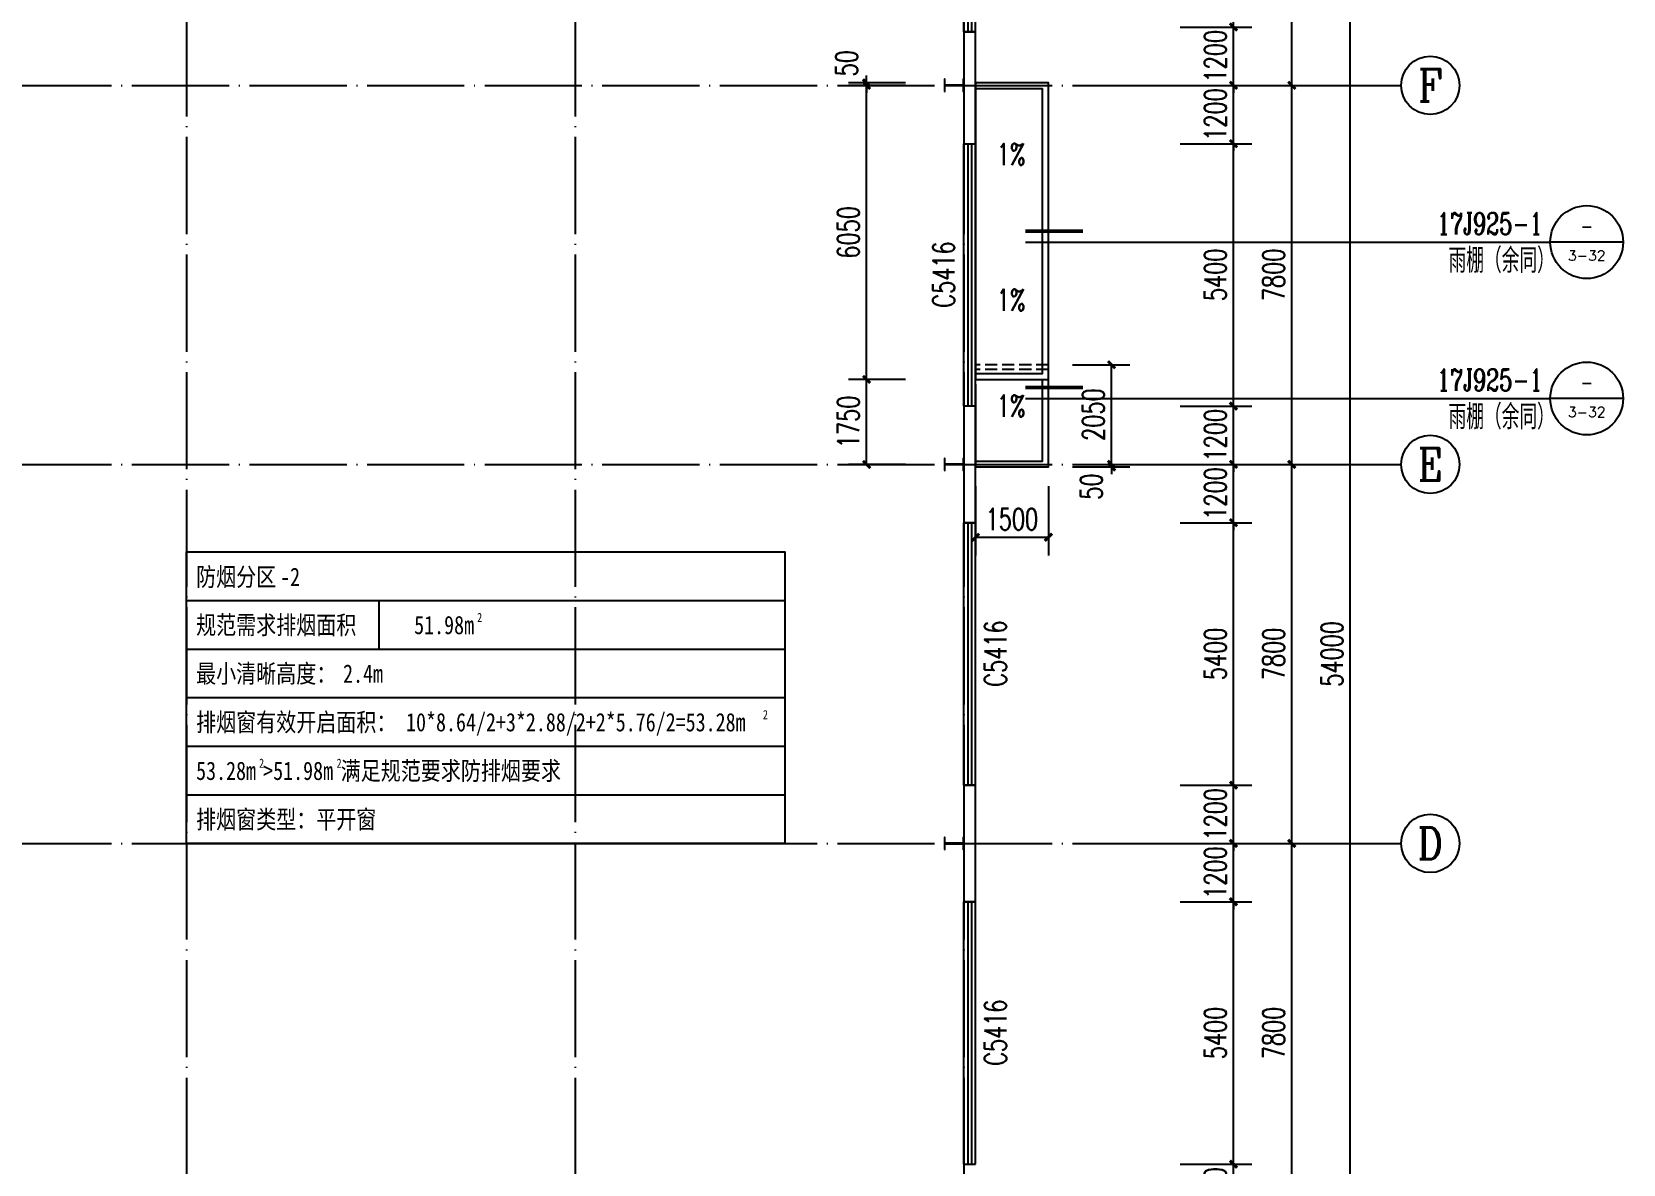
# Model space of a CAD drawing. Header units: millimetres. Extents: x 4455189 to 4808172, y 18512388 to 19204582.
# Drawn here: x 4745792 to 4778542, y 18874306 to 18897608 of the extents above; entities that cross this region are included whole.
import ezdxf
from ezdxf.enums import TextEntityAlignment as Align

# ---------------------------------------------------------------- set-up
doc = ezdxf.new("R2010")
doc.units = ezdxf.units.MM
doc.header["$LTSCALE"] = 1000
doc.header["$MEASUREMENT"] = 0
doc.linetypes.add('DASH', pattern=[0.35, 0.25, -0.1])
doc.linetypes.add('DOTE', pattern=[2.42, 2, -0.2, 0.02, -0.2])
doc.layers.get('Defpoints').update_dxf_attribs({"color": 1})
for name, color, linetype in [('AXIS_TEXT', 7, 'Continuous'), ('AXIS_内部', 151, 'Continuous'), ('AXIS_外部', 171, 'Continuous'), ('COLUMN', 2, 'Continuous'), ('DIM_IDEN', 171, 'Continuous'), ('DIM_LEAD', 145, 'Continuous'), ('DIM_SYMB', 165, 'Continuous'), ('DOTE', 250, 'DOTE'), ('PUB_TEXT', 7, 'Continuous'), ('WALL-PARAPET', 6, 'Continuous'), ('WINDOW', 140, 'Continuous'), ('WINDOW_TEXT', 7, 'Continuous')]:
    doc.layers.add(name, color=color, linetype=linetype)
doc.styles.add('_TCH_AXIS', font='COMPLEX', dxfattribs={"bigfont": 'GBCBIG'})
doc.styles.add('_TCH_DIM', font='SIMPLEX', dxfattribs={"bigfont": 'GBCBIG'})
doc.styles.add('_TCH_DIM_T3', font='SIMPLEX', dxfattribs={"width": 0.705882, "bigfont": 'GBCBIG'})
doc.styles.add('_TCH_LABEL', font='COMPLEX', dxfattribs={"bigfont": 'GBCBIG'})
doc.styles.add('_TCH_WINDOW', font='SIMPLEX', dxfattribs={"height": 3.5, "bigfont": 'GBCBIG'})
doc.styles.add('COMPLEX', font='COMPLEX')
doc.styles.add('YAYA', font='', dxfattribs={"width": 0.8, "height": 1})
doc.styles.get('YAYA').set_extended_font_data('SimSun')
doc.dimstyles.new('_TCH_ARCH&&150', dxfattribs={"dimtxt": 446.25, "dimasz": 150, "dimexe": 375, "dimexo": 450, "dimgap": 150, "dimtad": 1, "dimdec": 0, "dimzin": 0, "dimdsep": 46, "dimtxsty": '_TCH_DIM_T3', "dimblk": 'ARCHTICK', "dimcen": 0.09, "dimclrt": 7, "dimazin": 2, "dimtfac": 1, "dimtdec": 0, "dimtix": 1, "dimtmove": 2, "dimatfit": 3, "dimfxl": 0, "dimtolj": 1, "dimtzin": 0, "dimarcsym": 0})

# ---------------------------------------------------------------- blocks, each defined once
blk = doc.blocks.new('A$C3ACC4A1C')
at = {"layer": 'COLUMN'}
h = blk.add_hatch(color=256, dxfattribs=at)
h.paths.add_polyline_path([(125, 400), (0, 400), (0, 388), (120, 388), (120, 200), (125, 200)])
h.paths.add_polyline_path([(250, 400), (125, 400), (125, 200), (130, 200), (130, 388), (250, 388)])
h.paths.add_polyline_path([(250, 12), (130, 12), (130, 200), (125, 200), (125, 0), (250, 0)])
h.paths.add_polyline_path([(125, 200), (120, 200), (120, 12), (0, 12), (0, 0), (125, 0)])
blk.add_lwpolyline([(0, 0), (0, 12), (120, 12), (120, 388), (0, 388), (0, 400), (250, 400), (250, 388), (130, 388), (130, 12), (250, 12), (250, 0)], close=True, dxfattribs=at)
blk = doc.blocks.new('_ArchTick')
at = {"color": 0, "linetype": 'ByBlock', "const_width": 0.4}
blk.add_lwpolyline([(-0.5, -0.5), (0.5, 0.5)], dxfattribs=at)
blk = doc.blocks.new('*D145')
at = {"layer": 'AXIS_内部', "color": 0, "lineweight": -2}
for p, q in [((4767212, 18890756), (4768387, 18890756)), ((4768012, 18888706), (4768012, 18890756)), ((4767212, 18888706), (4768387, 18888706))]:
    blk.add_line(p, q, dxfattribs=at)
at = {"layer": 'Defpoints', "color": 0}
for p in [(4766762, 18890756), (4768012, 18890756), (4766762, 18888706)]:
    blk.add_point(p, dxfattribs=at)
at = {"layer": 'AXIS_内部', "color": 0, "lineweight": -2, "xscale": 150, "yscale": 150, "zscale": 150}
for p, rotation in [((4768012, 18890756), 90), ((4768012, 18888706), 270)]:
    blk.add_blockref('_ArchTick', p, dxfattribs=dict(at, rotation=rotation))
at = {"layer": 'AXIS_内部', "color": 7, "insert": (4767638, 18889731), "char_height": 446.2, "attachment_point": 5, "rotation": 90, "style": '_TCH_DIM_T3'}
blk.add_mtext('\\A1;2050', dxfattribs=at)
blk = doc.blocks.new('*D146')
at = {"layer": 'AXIS_内部', "color": 0, "lineweight": -2}
for p, q in [((4767212, 18888706), (4768387, 18888706)), ((4767212, 18888656), (4768387, 18888656)), ((4768012, 18888706), (4768012, 18888856)), ((4768012, 18888656), (4768012, 18888706)), ((4768012, 18888656), (4768012, 18888506))]:
    blk.add_line(p, q, dxfattribs=at)
at = {"layer": 'Defpoints', "color": 0}
for p in [(4766762, 18888706), (4766762, 18888656), (4768012, 18888706)]:
    blk.add_point(p, dxfattribs=at)
at = {"layer": 'AXIS_内部', "color": 0, "lineweight": -2, "xscale": 150, "yscale": 150, "zscale": 150}
for p, rotation in [((4768012, 18888706), 270), ((4768012, 18888656), 90)]:
    blk.add_blockref('_ArchTick', p, dxfattribs=dict(at, rotation=rotation))
at = {"layer": 'AXIS_内部', "color": 7, "insert": (4767599, 18888251), "char_height": 446.2, "attachment_point": 5, "rotation": 90, "style": '_TCH_DIM_T3'}
blk.add_mtext('\\A1;50', dxfattribs=at)
blk = doc.blocks.new('*D147')
at = {"layer": 'AXIS_内部', "color": 0, "lineweight": -2}
for p, q in [((4763772, 18896556), (4762597, 18896556)), ((4763772, 18896506), (4762597, 18896506)), ((4762972, 18896556), (4762972, 18896706)), ((4762972, 18896506), (4762972, 18896556)), ((4762972, 18896506), (4762972, 18896356))]:
    blk.add_line(p, q, dxfattribs=at)
at = {"layer": 'Defpoints', "color": 0}
for p in [(4762972, 18896556), (4764222, 18896556), (4764222, 18896506)]:
    blk.add_point(p, dxfattribs=at)
at = {"layer": 'AXIS_内部', "color": 0, "lineweight": -2, "xscale": 150, "yscale": 150, "zscale": 150}
for p, rotation in [((4762972, 18896556), 270), ((4762972, 18896506), 90)]:
    blk.add_blockref('_ArchTick', p, dxfattribs=dict(at, rotation=rotation))
at = {"layer": 'AXIS_内部', "color": 7, "insert": (4762559, 18896961), "char_height": 446.2, "attachment_point": 5, "rotation": 90, "style": '_TCH_DIM_T3'}
blk.add_mtext('\\A1;50', dxfattribs=at)
blk = doc.blocks.new('*D148')
at = {"layer": 'AXIS_内部', "color": 0, "lineweight": -2}
for p, q in [((4763772, 18896506), (4762597, 18896506)), ((4762972, 18890456), (4762972, 18896506)), ((4763772, 18890456), (4762597, 18890456))]:
    blk.add_line(p, q, dxfattribs=at)
at = {"layer": 'Defpoints', "color": 0}
for p in [(4762972, 18896506), (4764222, 18896506), (4764222, 18890456)]:
    blk.add_point(p, dxfattribs=at)
at = {"layer": 'AXIS_内部', "color": 0, "lineweight": -2, "xscale": 150, "yscale": 150, "zscale": 150}
for p, rotation in [((4762972, 18896506), 90), ((4762972, 18890456), 270)]:
    blk.add_blockref('_ArchTick', p, dxfattribs=dict(at, rotation=rotation))
at = {"layer": 'AXIS_内部', "color": 7, "insert": (4762598, 18893481), "char_height": 446.2, "attachment_point": 5, "rotation": 90, "style": '_TCH_DIM_T3'}
blk.add_mtext('\\A1;6050', dxfattribs=at)
blk = doc.blocks.new('*D149')
at = {"layer": 'AXIS_内部', "color": 0, "lineweight": -2}
for p, q in [((4763772, 18890456), (4762597, 18890456)), ((4762972, 18888706), (4762972, 18890456)), ((4763772, 18888706), (4762597, 18888706))]:
    blk.add_line(p, q, dxfattribs=at)
at = {"layer": 'Defpoints', "color": 0}
for p in [(4762972, 18890456), (4764222, 18890456), (4764222, 18888706)]:
    blk.add_point(p, dxfattribs=at)
at = {"layer": 'AXIS_内部', "color": 0, "lineweight": -2, "xscale": 150, "yscale": 150, "zscale": 150}
for p, rotation in [((4762972, 18890456), 90), ((4762972, 18888706), 270)]:
    blk.add_blockref('_ArchTick', p, dxfattribs=dict(at, rotation=rotation))
at = {"layer": 'AXIS_内部', "color": 7, "insert": (4762598, 18889581), "char_height": 446.2, "attachment_point": 5, "rotation": 90, "style": '_TCH_DIM_T3'}
blk.add_mtext('\\A1;1750', dxfattribs=at)
blk = doc.blocks.new('*D156')
at = {"layer": 'AXIS_内部', "color": 0, "lineweight": -2}
for p, q in [((4769422, 18874306), (4770897, 18874306)), ((4770522, 18874306), (4770522, 18874456)), ((4770522, 18873106), (4770522, 18874306)), ((4769422, 18873106), (4770897, 18873106)), ((4770522, 18873106), (4770522, 18872956))]:
    blk.add_line(p, q, dxfattribs=at)
at = {"layer": 'Defpoints', "color": 0}
for p in [(4768972, 18874306), (4770522, 18874306), (4768972, 18873106)]:
    blk.add_point(p, dxfattribs=at)
at = {"layer": 'AXIS_内部', "color": 0, "lineweight": -2, "xscale": 150, "yscale": 150, "zscale": 150}
for p, rotation in [((4770522, 18874306), 270), ((4770522, 18873106), 90)]:
    blk.add_blockref('_ArchTick', p, dxfattribs=dict(at, rotation=rotation))
at = {"layer": 'AXIS_内部', "color": 7, "insert": (4770148, 18873706), "char_height": 446.2, "attachment_point": 5, "rotation": 90, "style": '_TCH_DIM_T3'}
blk.add_mtext('\\A1;1200', dxfattribs=at)
blk = doc.blocks.new('*D157')
at = {"layer": 'AXIS_内部', "color": 0, "lineweight": -2}
for p, q in [((4769422, 18879706), (4770897, 18879706)), ((4770522, 18874306), (4770522, 18879706)), ((4769422, 18874306), (4770897, 18874306))]:
    blk.add_line(p, q, dxfattribs=at)
at = {"layer": 'Defpoints', "color": 0}
for p in [(4768972, 18879706), (4770522, 18879706), (4768972, 18874306)]:
    blk.add_point(p, dxfattribs=at)
at = {"layer": 'AXIS_内部', "color": 0, "lineweight": -2, "xscale": 150, "yscale": 150, "zscale": 150}
for p, rotation in [((4770522, 18879706), 90), ((4770522, 18874306), 270)]:
    blk.add_blockref('_ArchTick', p, dxfattribs=dict(at, rotation=rotation))
at = {"layer": 'AXIS_内部', "color": 7, "insert": (4770148, 18877006), "char_height": 446.2, "attachment_point": 5, "rotation": 90, "style": '_TCH_DIM_T3'}
blk.add_mtext('\\A1;5400', dxfattribs=at)
blk = doc.blocks.new('*D158')
at = {"layer": 'AXIS_内部', "color": 0, "lineweight": -2}
for p, q in [((4770522, 18880906), (4770522, 18881056)), ((4769422, 18880906), (4770897, 18880906)), ((4770522, 18879706), (4770522, 18880906)), ((4769422, 18879706), (4770897, 18879706)), ((4770522, 18879706), (4770522, 18879556))]:
    blk.add_line(p, q, dxfattribs=at)
at = {"layer": 'Defpoints', "color": 0}
for p in [(4768972, 18880906), (4770522, 18880906), (4768972, 18879706)]:
    blk.add_point(p, dxfattribs=at)
at = {"layer": 'AXIS_内部', "color": 0, "lineweight": -2, "xscale": 150, "yscale": 150, "zscale": 150}
for p, rotation in [((4770522, 18880906), 270), ((4770522, 18879706), 90)]:
    blk.add_blockref('_ArchTick', p, dxfattribs=dict(at, rotation=rotation))
at = {"layer": 'AXIS_内部', "color": 7, "insert": (4770148, 18880306), "char_height": 446.2, "attachment_point": 5, "rotation": 90, "style": '_TCH_DIM_T3'}
blk.add_mtext('\\A1;1200', dxfattribs=at)
blk = doc.blocks.new('*D159')
at = {"layer": 'AXIS_内部', "color": 0, "lineweight": -2}
for p, q in [((4769422, 18882106), (4770897, 18882106)), ((4770522, 18882106), (4770522, 18882256)), ((4770522, 18880906), (4770522, 18882106)), ((4769422, 18880906), (4770897, 18880906)), ((4770522, 18880906), (4770522, 18880756))]:
    blk.add_line(p, q, dxfattribs=at)
at = {"layer": 'Defpoints', "color": 0}
for p in [(4768972, 18882106), (4770522, 18882106), (4768972, 18880906)]:
    blk.add_point(p, dxfattribs=at)
at = {"layer": 'AXIS_内部', "color": 0, "lineweight": -2, "xscale": 150, "yscale": 150, "zscale": 150}
for p, rotation in [((4770522, 18882106), 270), ((4770522, 18880906), 90)]:
    blk.add_blockref('_ArchTick', p, dxfattribs=dict(at, rotation=rotation))
at = {"layer": 'AXIS_内部', "color": 7, "insert": (4770148, 18881506), "char_height": 446.2, "attachment_point": 5, "rotation": 90, "style": '_TCH_DIM_T3'}
blk.add_mtext('\\A1;1200', dxfattribs=at)
blk = doc.blocks.new('*D160')
at = {"layer": 'AXIS_内部', "color": 0, "lineweight": -2}
for p, q in [((4769422, 18887506), (4770897, 18887506)), ((4770522, 18882106), (4770522, 18887506)), ((4769422, 18882106), (4770897, 18882106))]:
    blk.add_line(p, q, dxfattribs=at)
at = {"layer": 'Defpoints', "color": 0}
for p in [(4768972, 18887506), (4770522, 18887506), (4768972, 18882106)]:
    blk.add_point(p, dxfattribs=at)
at = {"layer": 'AXIS_内部', "color": 0, "lineweight": -2, "xscale": 150, "yscale": 150, "zscale": 150}
for p, rotation in [((4770522, 18887506), 90), ((4770522, 18882106), 270)]:
    blk.add_blockref('_ArchTick', p, dxfattribs=dict(at, rotation=rotation))
at = {"layer": 'AXIS_内部', "color": 7, "insert": (4770148, 18884806), "char_height": 446.2, "attachment_point": 5, "rotation": 90, "style": '_TCH_DIM_T3'}
blk.add_mtext('\\A1;5400', dxfattribs=at)
blk = doc.blocks.new('*D161')
at = {"layer": 'AXIS_内部', "color": 0, "lineweight": -2}
for p, q in [((4769422, 18888706), (4770897, 18888706)), ((4770522, 18888706), (4770522, 18888856)), ((4770522, 18887506), (4770522, 18888706)), ((4769422, 18887506), (4770897, 18887506)), ((4770522, 18887506), (4770522, 18887356))]:
    blk.add_line(p, q, dxfattribs=at)
at = {"layer": 'Defpoints', "color": 0}
for p in [(4768972, 18888706), (4770522, 18888706), (4768972, 18887506)]:
    blk.add_point(p, dxfattribs=at)
at = {"layer": 'AXIS_内部', "color": 0, "lineweight": -2, "xscale": 150, "yscale": 150, "zscale": 150}
for p, rotation in [((4770522, 18888706), 270), ((4770522, 18887506), 90)]:
    blk.add_blockref('_ArchTick', p, dxfattribs=dict(at, rotation=rotation))
at = {"layer": 'AXIS_内部', "color": 7, "insert": (4770148, 18888106), "char_height": 446.2, "attachment_point": 5, "rotation": 90, "style": '_TCH_DIM_T3'}
blk.add_mtext('\\A1;1200', dxfattribs=at)
blk = doc.blocks.new('*D162')
at = {"layer": 'AXIS_内部', "color": 0, "lineweight": -2}
for p, q in [((4769422, 18889906), (4770897, 18889906)), ((4770522, 18889906), (4770522, 18890056)), ((4770522, 18888706), (4770522, 18889906)), ((4769422, 18888706), (4770897, 18888706)), ((4770522, 18888706), (4770522, 18888556))]:
    blk.add_line(p, q, dxfattribs=at)
at = {"layer": 'Defpoints', "color": 0}
for p in [(4768972, 18889906), (4770522, 18889906), (4768972, 18888706)]:
    blk.add_point(p, dxfattribs=at)
at = {"layer": 'AXIS_内部', "color": 0, "lineweight": -2, "xscale": 150, "yscale": 150, "zscale": 150}
for p, rotation in [((4770522, 18889906), 270), ((4770522, 18888706), 90)]:
    blk.add_blockref('_ArchTick', p, dxfattribs=dict(at, rotation=rotation))
at = {"layer": 'AXIS_内部', "color": 7, "insert": (4770148, 18889306), "char_height": 446.2, "attachment_point": 5, "rotation": 90, "style": '_TCH_DIM_T3'}
blk.add_mtext('\\A1;1200', dxfattribs=at)
blk = doc.blocks.new('*D163')
at = {"layer": 'AXIS_内部', "color": 0, "lineweight": -2}
for p, q in [((4769422, 18895306), (4770897, 18895306)), ((4770522, 18889906), (4770522, 18895306)), ((4769422, 18889906), (4770897, 18889906))]:
    blk.add_line(p, q, dxfattribs=at)
at = {"layer": 'Defpoints', "color": 0}
for p in [(4768972, 18895306), (4770522, 18895306), (4768972, 18889906)]:
    blk.add_point(p, dxfattribs=at)
at = {"layer": 'AXIS_内部', "color": 0, "lineweight": -2, "xscale": 150, "yscale": 150, "zscale": 150}
for p, rotation in [((4770522, 18895306), 90), ((4770522, 18889906), 270)]:
    blk.add_blockref('_ArchTick', p, dxfattribs=dict(at, rotation=rotation))
at = {"layer": 'AXIS_内部', "color": 7, "insert": (4770148, 18892606), "char_height": 446.2, "attachment_point": 5, "rotation": 90, "style": '_TCH_DIM_T3'}
blk.add_mtext('\\A1;5400', dxfattribs=at)
blk = doc.blocks.new('*D164')
at = {"layer": 'AXIS_内部', "color": 0, "lineweight": -2}
for p, q in [((4769422, 18896506), (4770897, 18896506)), ((4770522, 18896506), (4770522, 18896656)), ((4770522, 18895306), (4770522, 18896506)), ((4769422, 18895306), (4770897, 18895306)), ((4770522, 18895306), (4770522, 18895156))]:
    blk.add_line(p, q, dxfattribs=at)
at = {"layer": 'Defpoints', "color": 0}
for p in [(4768972, 18896506), (4770522, 18896506), (4768972, 18895306)]:
    blk.add_point(p, dxfattribs=at)
at = {"layer": 'AXIS_内部', "color": 0, "lineweight": -2, "xscale": 150, "yscale": 150, "zscale": 150}
for p, rotation in [((4770522, 18896506), 270), ((4770522, 18895306), 90)]:
    blk.add_blockref('_ArchTick', p, dxfattribs=dict(at, rotation=rotation))
at = {"layer": 'AXIS_内部', "color": 7, "insert": (4770148, 18895906), "char_height": 446.2, "attachment_point": 5, "rotation": 90, "style": '_TCH_DIM_T3'}
blk.add_mtext('\\A1;1200', dxfattribs=at)
blk = doc.blocks.new('*D165')
at = {"layer": 'AXIS_内部', "color": 0, "lineweight": -2}
for p, q in [((4770522, 18897706), (4770522, 18897856)), ((4769422, 18897706), (4770897, 18897706)), ((4770522, 18896506), (4770522, 18897706)), ((4769422, 18896506), (4770897, 18896506)), ((4770522, 18896506), (4770522, 18896356))]:
    blk.add_line(p, q, dxfattribs=at)
at = {"layer": 'Defpoints', "color": 0}
for p in [(4768972, 18897706), (4770522, 18897706), (4768972, 18896506)]:
    blk.add_point(p, dxfattribs=at)
at = {"layer": 'AXIS_内部', "color": 0, "lineweight": -2, "xscale": 150, "yscale": 150, "zscale": 150}
for p, rotation in [((4770522, 18897706), 270), ((4770522, 18896506), 90)]:
    blk.add_blockref('_ArchTick', p, dxfattribs=dict(at, rotation=rotation))
at = {"layer": 'AXIS_内部', "color": 7, "insert": (4770148, 18897106), "char_height": 446.2, "attachment_point": 5, "rotation": 90, "style": '_TCH_DIM_T3'}
blk.add_mtext('\\A1;1200', dxfattribs=at)
blk = doc.blocks.new('*D363')
at = {"layer": 'AXIS_内部', "color": 0, "lineweight": -2}
for p, q in [((4765212, 18888256), (4765212, 18886831)), ((4766712, 18888256), (4766712, 18886831)), ((4765212, 18887206), (4766712, 18887206))]:
    blk.add_line(p, q, dxfattribs=at)
at = {"layer": 'Defpoints', "color": 0}
for p in [(4765212, 18888706), (4766712, 18888706), (4766712, 18887206)]:
    blk.add_point(p, dxfattribs=at)
at = {"layer": 'AXIS_内部', "color": 0, "lineweight": -2, "xscale": 150, "yscale": 150, "zscale": 150, "rotation": 180}
blk.add_blockref('_ArchTick', (4765212, 18887206), dxfattribs=at)
at = {"layer": 'AXIS_内部', "color": 0, "lineweight": -2, "xscale": 150, "yscale": 150, "zscale": 150}
blk.add_blockref('_ArchTick', (4766712, 18887206), dxfattribs=at)
at = {"layer": 'AXIS_内部', "color": 7, "insert": (4765962, 18887579), "char_height": 446.2, "attachment_point": 5, "style": '_TCH_DIM_T3'}
blk.add_mtext('\\A1;1500', dxfattribs=at)
blk = doc.blocks.new('*D376')
at = {"layer": 'AXIS_外部', "color": 0, "lineweight": -2}
for p, q in [((4768422, 18880906), (4772097, 18880906)), ((4771722, 18873106), (4771722, 18880906)), ((4768422, 18873106), (4772097, 18873106))]:
    blk.add_line(p, q, dxfattribs=at)
at = {"layer": 'Defpoints', "color": 0}
for p in [(4767972, 18880906), (4771722, 18880906), (4767972, 18873106)]:
    blk.add_point(p, dxfattribs=at)
at = {"layer": 'AXIS_外部', "color": 0, "lineweight": -2, "xscale": 150, "yscale": 150, "zscale": 150}
for p, rotation in [((4771722, 18880906), 90), ((4771722, 18873106), 270)]:
    blk.add_blockref('_ArchTick', p, dxfattribs=dict(at, rotation=rotation))
at = {"layer": 'AXIS_外部', "color": 7, "insert": (4771348, 18877006), "char_height": 446.2, "attachment_point": 5, "rotation": 90, "style": '_TCH_DIM_T3'}
blk.add_mtext('\\A1;7800', dxfattribs=at)
blk = doc.blocks.new('*D377')
at = {"layer": 'AXIS_外部', "color": 0, "lineweight": -2}
for p, q in [((4768422, 18888706), (4772097, 18888706)), ((4771722, 18880906), (4771722, 18888706)), ((4768422, 18880906), (4772097, 18880906))]:
    blk.add_line(p, q, dxfattribs=at)
at = {"layer": 'Defpoints', "color": 0}
for p in [(4767972, 18888706), (4771722, 18888706), (4767972, 18880906)]:
    blk.add_point(p, dxfattribs=at)
at = {"layer": 'AXIS_外部', "color": 0, "lineweight": -2, "xscale": 150, "yscale": 150, "zscale": 150}
for p, rotation in [((4771722, 18888706), 90), ((4771722, 18880906), 270)]:
    blk.add_blockref('_ArchTick', p, dxfattribs=dict(at, rotation=rotation))
at = {"layer": 'AXIS_外部', "color": 7, "insert": (4771348, 18884806), "char_height": 446.2, "attachment_point": 5, "rotation": 90, "style": '_TCH_DIM_T3'}
blk.add_mtext('\\A1;7800', dxfattribs=at)
blk = doc.blocks.new('*D378')
at = {"layer": 'AXIS_外部', "color": 0, "lineweight": -2}
for p, q in [((4768422, 18896506), (4772097, 18896506)), ((4771722, 18888706), (4771722, 18896506)), ((4768422, 18888706), (4772097, 18888706))]:
    blk.add_line(p, q, dxfattribs=at)
at = {"layer": 'Defpoints', "color": 0}
for p in [(4767972, 18896506), (4771722, 18896506), (4767972, 18888706)]:
    blk.add_point(p, dxfattribs=at)
at = {"layer": 'AXIS_外部', "color": 0, "lineweight": -2, "xscale": 150, "yscale": 150, "zscale": 150}
for p, rotation in [((4771722, 18896506), 90), ((4771722, 18888706), 270)]:
    blk.add_blockref('_ArchTick', p, dxfattribs=dict(at, rotation=rotation))
at = {"layer": 'AXIS_外部', "color": 7, "insert": (4771348, 18892606), "char_height": 446.2, "attachment_point": 5, "rotation": 90, "style": '_TCH_DIM_T3'}
blk.add_mtext('\\A1;7800', dxfattribs=at)
blk = doc.blocks.new('*D379')
at = {"layer": 'AXIS_外部', "color": 0, "lineweight": -2}
for p, q in [((4768422, 18904306), (4772097, 18904306)), ((4771722, 18896506), (4771722, 18904306)), ((4768422, 18896506), (4772097, 18896506))]:
    blk.add_line(p, q, dxfattribs=at)
at = {"layer": 'Defpoints', "color": 0}
for p in [(4767972, 18904306), (4771722, 18904306), (4767972, 18896506)]:
    blk.add_point(p, dxfattribs=at)
at = {"layer": 'AXIS_外部', "color": 0, "lineweight": -2, "xscale": 150, "yscale": 150, "zscale": 150}
for p, rotation in [((4771722, 18904306), 90), ((4771722, 18896506), 270)]:
    blk.add_blockref('_ArchTick', p, dxfattribs=dict(at, rotation=rotation))
at = {"layer": 'AXIS_外部', "color": 7, "insert": (4771348, 18900406), "char_height": 446.2, "attachment_point": 5, "rotation": 90, "style": '_TCH_DIM_T3'}
blk.add_mtext('\\A1;7800', dxfattribs=at)
blk = doc.blocks.new('*D381')
at = {"layer": 'AXIS_外部', "color": 0, "lineweight": -2}
for p, q in [((4768422, 18911806), (4773297, 18911806)), ((4772922, 18857806), (4772922, 18911806)), ((4768422, 18857806), (4773297, 18857806))]:
    blk.add_line(p, q, dxfattribs=at)
at = {"layer": 'Defpoints', "color": 0}
for p in [(4767972, 18911806), (4772922, 18911806), (4767972, 18857806)]:
    blk.add_point(p, dxfattribs=at)
at = {"layer": 'AXIS_外部', "color": 0, "lineweight": -2, "xscale": 150, "yscale": 150, "zscale": 150}
for p, rotation in [((4772922, 18911806), 90), ((4772922, 18857806), 270)]:
    blk.add_blockref('_ArchTick', p, dxfattribs=dict(at, rotation=rotation))
at = {"layer": 'AXIS_外部', "color": 7, "insert": (4772548, 18884806), "char_height": 446.2, "attachment_point": 5, "rotation": 90, "style": '_TCH_DIM_T3'}
blk.add_mtext('\\A1;54000', dxfattribs=at)
blk = doc.blocks.new('_AXISO')
blk.add_circle((0, 0), 0.5)
at = {"layer": 'AXIS_TEXT', "style": 'COMPLEX', "width": 1.041667}
blk.add_attdef('A', text='', height=0.56, dxfattribs=at).set_placement((-0.25, -0.28), (0.25, -0.28), align=Align.FIT)
blk = doc.blocks.new('$WINLIB2D$00000001')
for p, q in [((-0.5, 0.5), (0.5, 0.5)), ((-0.5, 0.5), (-0.5, -0.5)), ((0.5, -0.5), (0.5, 0.5)), ((0.5, 0.1667), (-0.5, 0.1667)), ((0.5, -0.1667), (-0.5, -0.1667)), ((-0.5, -0.5), (0.5, -0.5))]:
    blk.add_line(p, q)

msp = doc.modelspace()

# ---------------------------------------------------------------- linework, layer by layer
at = {"layer": 'AXIS_外部'}
for p, q in [((4767971.6, 18896506.2), (4773971.6, 18896506.2)), ((4767971.6, 18888706.2), (4773971.6, 18888706.2)), ((4767971.6, 18880906.2), (4773971.6, 18880906.2))]:
    msp.add_line(p, q, dxfattribs=at)
at = {"layer": 'DIM_IDEN'}
for p, q in [((4766239.8, 18893281.2), (4774274.5, 18893281.2)), ((4774274.5, 18893281.2), (4777041.6, 18893281.2)), ((4778541.6, 18893281.2), (4777041.6, 18893281.2)), ((4766239.8, 18890062.8), (4774274.5, 18890062.8)), ((4774274.5, 18890062.8), (4777041.6, 18890062.8)), ((4778541.6, 18890062.8), (4777041.6, 18890062.8))]:
    msp.add_line(p, q, dxfattribs=at)
at = {"layer": 'DIM_IDEN', "const_width": 75}
for points in [[(4766239.8, 18893506.2), (4767423.4, 18893506.2)], [(4766239.8, 18890287.8), (4767423.4, 18890287.8)]]:
    msp.add_lwpolyline(points, dxfattribs=at)
at = {"layer": 'DIM_IDEN'}
for centre in [(4777791.6, 18893281.2), (4777791.6, 18890062.8)]:
    msp.add_circle(centre, 750, dxfattribs=at)
at = {"layer": 'DIM_LEAD'}
for p, q in [((4748971.6, 18885906.2), (4761291.9, 18885906.2)), ((4752934.1, 18885906.2), (4752934.1, 18884906.2)), ((4748971.6, 18884906.2), (4761291.9, 18884906.2)), ((4748971.6, 18883906.2), (4761291.9, 18883906.2)), ((4748971.6, 18882906.2), (4761291.9, 18882906.2)), ((4748971.6, 18881906.2), (4761291.9, 18881906.2)), ((4748971.6, 18880906.2), (4760566.4, 18880906.2)), ((4748971.6, 18880906.2), (4760566.4, 18880906.2))]:
    msp.add_line(p, q, dxfattribs=at)
msp.add_lwpolyline([(4748971.6, 18886906.2), (4761291.9, 18886906.2), (4761291.9, 18880906.2), (4748971.6, 18880906.2)], close=True, dxfattribs=at)
at = {"layer": 'DIM_SYMB'}
for points in [[(4765306.3, 18894705.9, 0, 0, 0), (4766052.5, 18894705.9, 120, 0, 0), (4766502.5, 18894705.9, 0, 0, 0)], [(4765306.3, 18891705.9, 0, 0, 0), (4766052.5, 18891705.9, 120, 0, 0), (4766502.5, 18891705.9, 0, 0, 0)], [(4765306.3, 18889527.6, 0, 0, 0), (4766052.5, 18889527.6, 120, 0, 0), (4766502.5, 18889527.6, 0, 0, 0)]]:
    msp.add_lwpolyline(points, format="xyseb", dxfattribs=at)
at = {"layer": 'DOTE'}
for p, q in [((4748971.6, 18914806.2), (4748971.6, 18854806.2)), ((4756971.6, 18914806.2), (4756971.6, 18854806.2)), ((4764971.6, 18914806.2), (4764971.6, 18854806.2)), ((4713971.6, 18896506.2), (4770344.5, 18896506.2)), ((4713971.6, 18888706.2), (4770344.5, 18888706.2)), ((4713971.6, 18880906.2), (4770344.5, 18880906.2))]:
    msp.add_line(p, q, dxfattribs=at)
at = {"layer": 'WALL-PARAPET'}
for p, q in [((4765211.6, 18897606.2), (4764971.6, 18897606.2)), ((4764971.6, 18897606.2), (4764971.6, 18895306.2)), ((4765211.6, 18895306.2), (4765211.6, 18897606.2)), ((4764971.6, 18895306.2), (4765211.6, 18895306.2)), ((4765211.6, 18889906.2), (4764971.6, 18889906.2)), ((4764971.6, 18889906.2), (4764971.6, 18887506.2)), ((4765211.6, 18887506.2), (4765211.6, 18889906.2)), ((4764971.6, 18887506.2), (4765211.6, 18887506.2)), ((4765211.6, 18882106.2), (4764971.6, 18882106.2)), ((4764971.6, 18882106.2), (4764971.6, 18879706.2)), ((4765211.6, 18879706.2), (4765211.6, 18882106.2)), ((4764971.6, 18879706.2), (4765211.6, 18879706.2))]:
    msp.add_line(p, q, dxfattribs=at)
at = {"layer": 'WINDOW', "linetype": 'DASH'}
for p, q in [((4766711.6, 18890756.2), (4765211.6, 18890756.2)), ((4766711.6, 18890656.2), (4765211.6, 18890656.2))]:
    msp.add_line(p, q, dxfattribs=at)
at = {"layer": 'WINDOW'}
msp.add_lwpolyline([(4766711.6, 18890456.2), (4766711.6, 18896556.2), (4765211.6, 18896556.2), (4765211.6, 18890456.2)], close=True, dxfattribs=at)
for points in [[(4765211.6, 18890576.2), (4766591.6, 18890576.2), (4766591.6, 18896436.2), (4765211.6, 18896436.2)], [(4765211.6, 18890356.2), (4765211.6, 18888656.2), (4766711.6, 18888656.2), (4766711.6, 18890456.2)], [(4765211.6, 18888776.2), (4766591.6, 18888776.2), (4766591.6, 18890456.2)]]:
    msp.add_lwpolyline(points, dxfattribs=at)

# ---------------------------------------------------------------- block references
at = {"layer": 'AXIS_外部'}
ref = msp.add_blockref('_AXISO', (4774571.6, 18896506.2), dxfattribs=dict(at, xscale=1200, yscale=1200, zscale=1200))
ref.add_attrib('A', 'F', dxfattribs={"layer": 'AXIS_TEXT', "height": 668.2, "style": '_TCH_AXIS'}).set_placement((4774317, 18896172.1), (4774826.1, 18896172.1), align=Align.FIT)
ref = msp.add_blockref('_AXISO', (4774571.6, 18888706.2), dxfattribs=dict(at, xscale=1200, yscale=1200, zscale=1200))
ref.add_attrib('A', 'E', dxfattribs={"layer": 'AXIS_TEXT', "height": 668.2, "style": '_TCH_AXIS'}).set_placement((4774317, 18888372.1), (4774826.1, 18888372.1), align=Align.FIT)
ref = msp.add_blockref('_AXISO', (4774571.6, 18880906.2), dxfattribs=dict(at, xscale=1200, yscale=1200, zscale=1200))
ref.add_attrib('A', 'D', dxfattribs={"layer": 'AXIS_TEXT', "height": 652.9, "style": '_TCH_AXIS'}).set_placement((4774307.3, 18880579.7), (4774835.8, 18880579.7), align=Align.FIT)
at = {"layer": 'COLUMN', "xscale": -1, "rotation": 270}
for p in [(4764571.6, 18896381.2), (4764571.6, 18888581.2), (4764571.6, 18880781.2)]:
    msp.add_blockref('A$C3ACC4A1C', p, dxfattribs=at)
at = {"layer": 'WINDOW'}
ref = msp.add_blockref('$WINLIB2D$00000001', (4765091.6, 18899406.2), dxfattribs=dict(at, xscale=3600, yscale=240, zscale=3600, rotation=90))
ref.add_attrib('A', 'C3616', (4765777.2, 18898731.2), dxfattribs={"layer": 'WINDOW_TEXT', "height": 446.25, "rotation": 90, "style": '_TCH_WINDOW', "width": 0.705882})
ref = msp.add_blockref('$WINLIB2D$00000001', (4765091.6, 18892606.2), dxfattribs=dict(at, xscale=5400, yscale=-240, zscale=5400, rotation=90))
ref.add_attrib('A', 'C5416', (4764782.2, 18891931.2), dxfattribs={"layer": 'WINDOW_TEXT', "height": 446.25, "rotation": 90, "style": '_TCH_WINDOW', "width": 0.705882})
ref = msp.add_blockref('$WINLIB2D$00000001', (4765091.6, 18884806.2), dxfattribs=dict(at, xscale=5400, yscale=240, zscale=5400, rotation=90))
ref.add_attrib('A', 'C5416', (4765847.2, 18884131.2), dxfattribs={"layer": 'WINDOW_TEXT', "height": 446.25, "rotation": 90, "style": '_TCH_WINDOW', "width": 0.705882})
ref = msp.add_blockref('$WINLIB2D$00000001', (4765091.6, 18877006.2), dxfattribs=dict(at, xscale=5400, yscale=240, zscale=5400, rotation=90))
ref.add_attrib('A', 'C5416', (4765847.2, 18876331.2), dxfattribs={"layer": 'WINDOW_TEXT', "height": 446.25, "rotation": 90, "style": '_TCH_WINDOW', "width": 0.705882})

# ---------------------------------------------------------------- texts
at = {"layer": 'PUB_TEXT'}
for s, height, style, width, p in [('1%%%', 446.25, '_TCH_DIM', 0.705882, (4765649.4, 18894863.4)), ('17J925-1', 446.25, '_TCH_LABEL', 0.705882, (4774709.1, 18893438.7)), ('1%%%', 446.25, '_TCH_DIM', 0.705882, (4765649.4, 18891863.4)), ('17J925-1', 446.25, '_TCH_LABEL', 0.705882, (4774709.1, 18890220.3)), ('1%%%', 446.25, '_TCH_DIM', 0.705882, (4765649.4, 18889685.1)), ('防烟分区', 377.64, 'YAYA', 0.8, (4749172.4, 18886203.2)), ('-2', 377.64, 'YAYA', 0.8, (4750900.7, 18886203.2)), ('规范需求排烟面积', 377.64, 'YAYA', 0.8, (4749172.4, 18885212.7)), ('2', 188.8, 'YAYA', 0.8, (4754955.9, 18885462.7)), ('51.98m', 377.64, 'YAYA', 0.8, (4753659.7, 18885212.7)), ('最小清晰高度：', 377.64, 'YAYA', 0.8, (4749172.4, 18884212.7)), ('2.4m', 377.64, 'YAYA', 0.8, (4752196.9, 18884212.7)), ('排烟窗有效开启面积：', 377.64, 'YAYA', 0.8, (4749172.4, 18883212.7)), ('10*8.64/2+3*2.88/2+2*5.76/2=53.28m', 377.637, 'YAYA', 0.8, (4753493.1, 18883212.7)), ('2', 188.8, 'YAYA', 0.8, (4760838.2, 18883462.7)), ('53.28m', 377.64, 'YAYA', 0.8, (4749172.4, 18882212.7)), ('2', 188.8, 'YAYA', 0.8, (4750468.6, 18882462.7)), ('>51.98m', 377.64, 'YAYA', 0.8, (4750552.2, 18882212.7)), ('2', 188.8, 'YAYA', 0.8, (4752064.4, 18882462.7)), ('满足规范要求防排烟要求', 377.637, 'YAYA', 0.8, (4752147.9, 18882212.7)), ('排烟窗类型：平开窗', 377.64, 'YAYA', 0.8, (4749172.4, 18881212.7))]:
    msp.add_text(s, height=height, dxfattribs=dict(at, style=style, width=width)).set_placement(p)
at = {"layer": 'PUB_TEXT', "style": '_TCH_LABEL', "width": 0.777778}
for p, p2 in [((4777661.1, 18893420), (4777922.1, 18893420)), ((4777661.1, 18890201.7), (4777922.1, 18890201.7))]:
    msp.add_text('-', height=391.5, dxfattribs=at).set_placement(p, p2, align=Align.FIT)
at = {"layer": 'PUB_TEXT', "style": '_TCH_LABEL'}
for p in [(4774947.7, 18892648.9), (4774947.7, 18889430.6)]:
    msp.add_text('雨棚（余同）', height=506.38, dxfattribs=at).set_placement(p)
for p, p2 in [((4777404.4, 18892899.1), (4778178.8, 18892899.1)), ((4777404.4, 18889680.8), (4778178.8, 18889680.8))]:
    msp.add_text('3-32', height=208.48, dxfattribs=at).set_placement(p, p2, align=Align.FIT)

# ---------------------------------------------------------------- dimensions: what is measured, and where the dimension line sits
at = {"layer": 'AXIS_内部'}
for p1, p2, distance, picture, middle in [((4768971.6, 18896506.2), (4768971.6, 18897706.2), -1550, '*D165', (4770148.5, 18897106.2)), ((4764221.6, 18890456.2), (4764221.6, 18896506.2), 1250, '*D148', (4762598.5, 18893481.2)), ((4768971.6, 18895306.2), (4768971.6, 18896506.2), -1550, '*D164', (4770148.5, 18895906.2)), ((4768971.6, 18889906.2), (4768971.6, 18895306.2), -1550, '*D163', (4770148.5, 18892606.2)), ((4764221.6, 18888706.2), (4764221.6, 18890456.2), 1250, '*D149', (4762598.5, 18889581.2)), ((4766761.6, 18888706.2), (4766761.6, 18890756.2), -1250, '*D145', (4767638.5, 18889731.2)), ((4768971.6, 18888706.2), (4768971.6, 18889906.2), -1550, '*D162', (4770148.5, 18889306.2)), ((4765211.6, 18888706.2), (4766711.6, 18888706.2), -1500, '*D363', (4765961.6, 18887579.3)), ((4768971.6, 18887506.2), (4768971.6, 18888706.2), -1550, '*D161', (4770148.5, 18888106.2)), ((4768971.6, 18882106.2), (4768971.6, 18887506.2), -1550, '*D160', (4770148.5, 18884806.2)), ((4768971.6, 18880906.2), (4768971.6, 18882106.2), -1550, '*D159', (4770148.5, 18881506.2)), ((4768971.6, 18879706.2), (4768971.6, 18880906.2), -1550, '*D158', (4770148.5, 18880306.2)), ((4768971.6, 18874306.2), (4768971.6, 18879706.2), -1550, '*D157', (4770148.5, 18877006.2)), ((4768971.6, 18873106.2), (4768971.6, 18874306.2), -1550, '*D156', (4770148.5, 18873706.2))]:
    dim = msp.add_aligned_dim(p1=p1, p2=p2, distance=distance, dimstyle='_TCH_ARCH&&150', dxfattribs=at)
    dim.commit()
    dim.dimension.update_dxf_attribs({"geometry": picture, "text_midpoint": middle})
for base, p1, p2, picture, middle in [((4762971.6, 18896556.2), (4764221.6, 18896506.2), (4764221.6, 18896556.2), '*D147', (4762559.1, 18896961.2)), ((4768011.6, 18888706.2), (4766761.6, 18888656.2), (4766761.6, 18888706.2), '*D146', (4767599.1, 18888251.2))]:
    dim = msp.add_linear_dim(base=base, p1=p1, p2=p2, angle=90, dimstyle='_TCH_ARCH&&150', dxfattribs=at)
    dim.commit()
    dim.dimension.update_dxf_attribs({"geometry": picture, "text_midpoint": middle, "dimtype": 129})
at = {"layer": 'AXIS_外部'}
for p1, p2, distance, picture, middle in [((4767971.6, 18857806.2), (4767971.6, 18911806.2), -4950, '*D381', (4772548.5, 18884806.2)), ((4767971.6, 18896506.2), (4767971.6, 18904306.2), -3750, '*D379', (4771348.5, 18900406.2)), ((4767971.6, 18888706.2), (4767971.6, 18896506.2), -3750, '*D378', (4771348.5, 18892606.2)), ((4767971.6, 18880906.2), (4767971.6, 18888706.2), -3750, '*D377', (4771348.5, 18884806.2)), ((4767971.6, 18873106.2), (4767971.6, 18880906.2), -3750, '*D376', (4771348.5, 18877006.2))]:
    dim = msp.add_aligned_dim(p1=p1, p2=p2, distance=distance, dimstyle='_TCH_ARCH&&150', dxfattribs=at)
    dim.commit()
    dim.dimension.update_dxf_attribs({"geometry": picture, "text_midpoint": middle})

doc.saveas('drawing.dxf')
